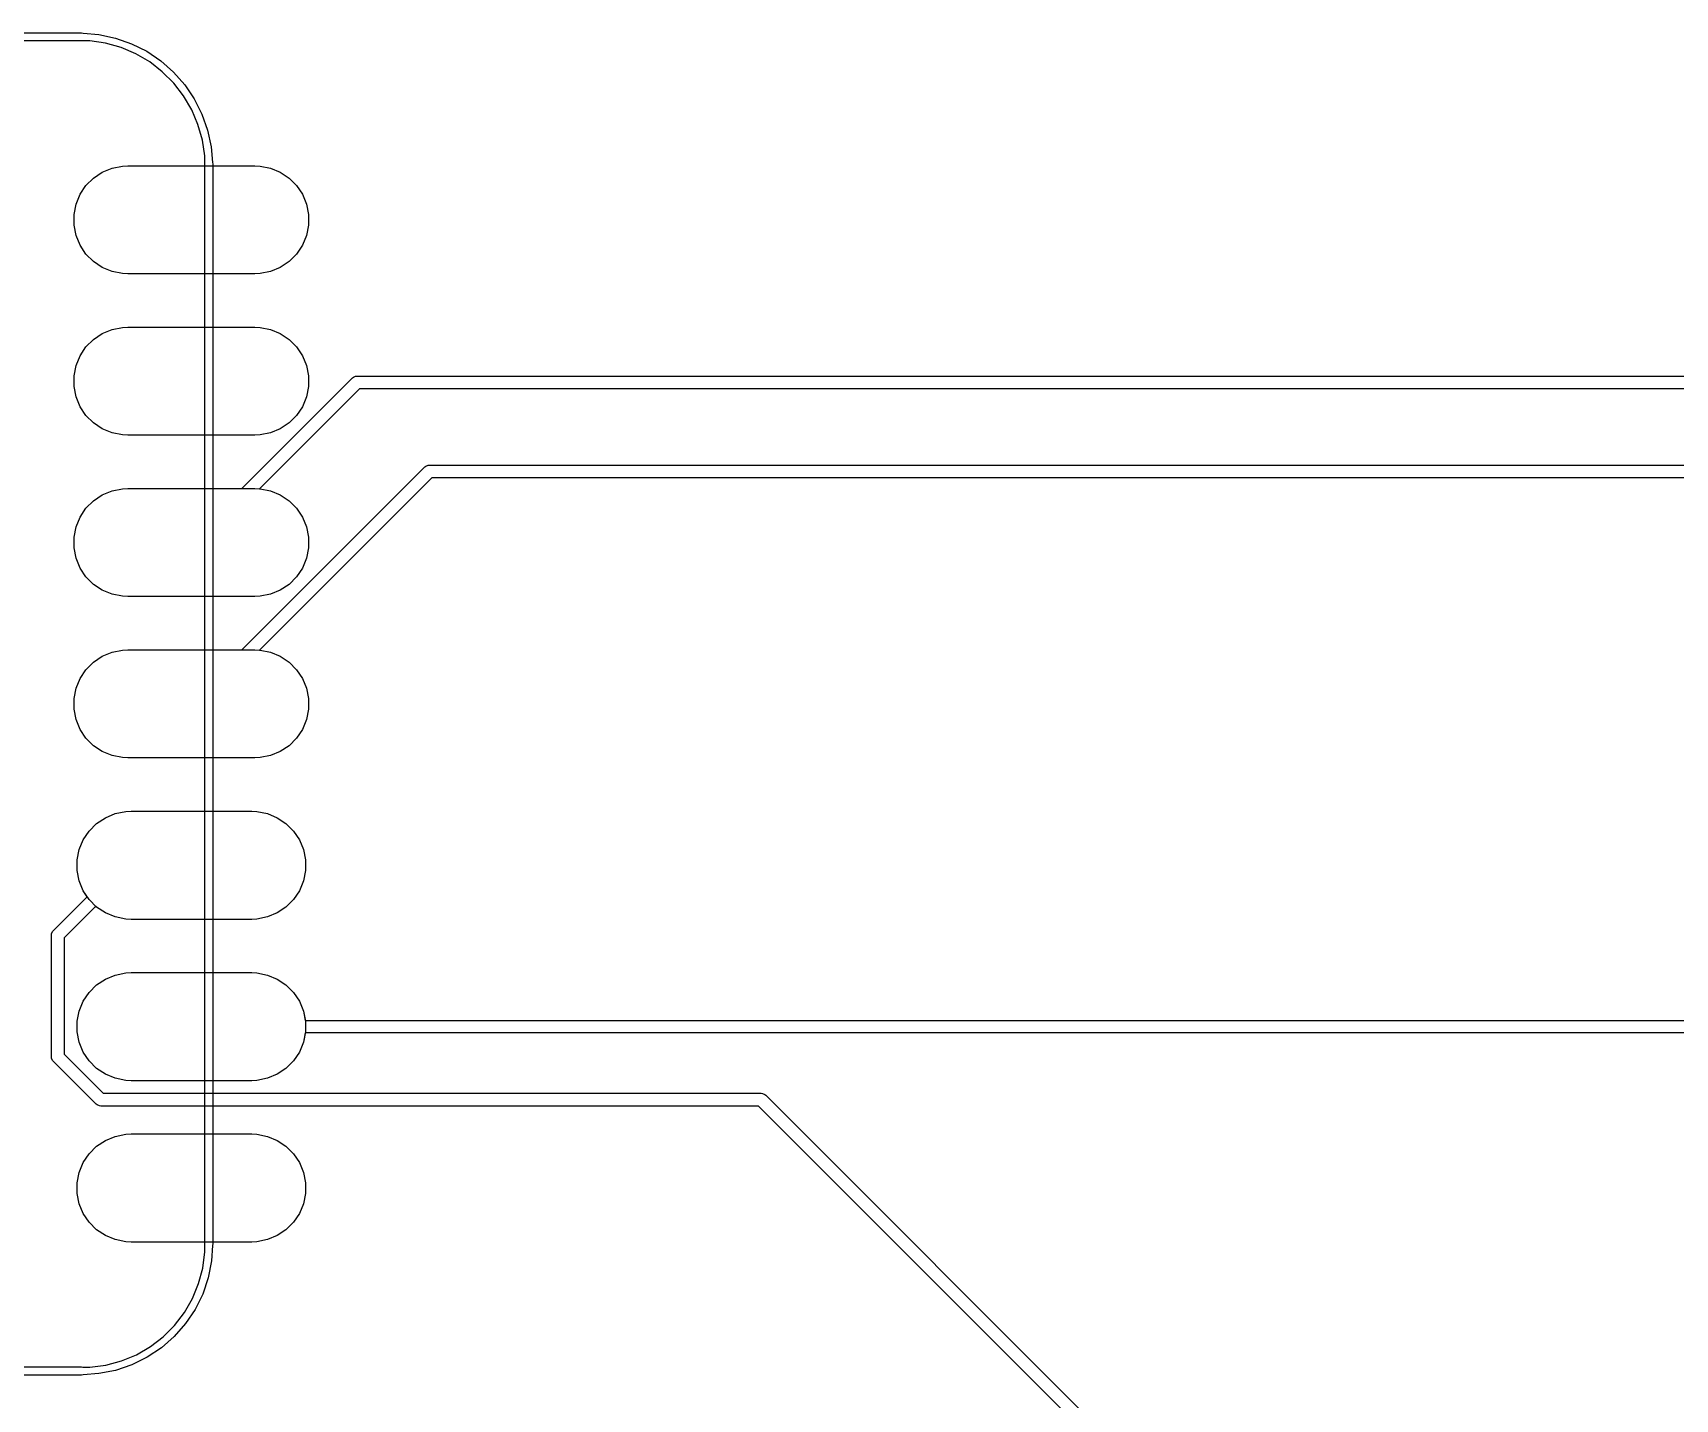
# Model space of a CAD drawing. Header units: inches. Extents: x 4.53 to 7.72, y -4.02 to -2.47.
# Drawn here: x 5.217 to 6.234, y -3.369 to -2.522 of the extents above; entities that cross this region are included whole.
import ezdxf

# ---------------------------------------------------------------- set-up
doc = ezdxf.new("R2010")
doc.units = ezdxf.units.IN
doc.header["$MEASUREMENT"] = 0
doc.layers.add('F.Silkscreen', color=41, linetype='CONTINUOUS', true_color=0xf2eda1)

msp = doc.modelspace()

# ---------------------------------------------------------------- linework, layer by layer
at = {"layer": 'F.Silkscreen', "linetype": 'CONTINUOUS'}
for p, q in [((5.1551, -2.5219), (5.247, -2.5219)), ((5.247, -2.5219), (5.2479, -2.5221)), ((5.2479, -2.5221), (5.2576, -2.5229)), ((5.2576, -2.5229), (5.2679, -2.5252)), ((5.247, -2.5269), (5.1551, -2.5269)), ((5.2478, -2.5268), (5.247, -2.5269)), ((5.252, -2.5269), (5.2478, -2.5268)), ((5.2618, -2.5284), (5.252, -2.5269)), ((5.2714, -2.5311), (5.2618, -2.5284)), ((5.2679, -2.5252), (5.2778, -2.5287)), ((5.2806, -2.535), (5.2714, -2.5311)), ((5.2778, -2.5287), (5.2873, -2.5334)), ((5.2873, -2.5334), (5.296, -2.5393)), ((5.2892, -2.54), (5.2806, -2.535)), ((5.297, -2.5461), (5.2892, -2.54)), ((5.296, -2.5393), (5.3039, -2.5463)), ((5.3041, -2.5532), (5.297, -2.5461)), ((5.3039, -2.5463), (5.3109, -2.5542)), ((5.3102, -2.561), (5.3041, -2.5532)), ((5.3109, -2.5542), (5.3168, -2.5629)), ((5.3152, -2.5696), (5.3102, -2.561)), ((5.3168, -2.5629), (5.3215, -2.5724)), ((5.3191, -2.5788), (5.3152, -2.5696)), ((5.3215, -2.5724), (5.325, -2.5823)), ((5.3218, -2.5884), (5.3191, -2.5788)), ((5.325, -2.5823), (5.3272, -2.5926)), ((5.3233, -2.5982), (5.3218, -2.5884)), ((5.3272, -2.5926), (5.3281, -2.6022)), ((5.2659, -2.6058), (5.2723, -2.6045)), ((5.2659, -2.6058), (5.2723, -2.6045)), ((5.2723, -2.6045), (5.2756, -2.6043)), ((5.2723, -2.6045), (5.2756, -2.6043)), ((5.2756, -2.6043), (5.3543, -2.6043)), ((5.2756, -2.6043), (5.3543, -2.6043)), ((5.3234, -2.6025), (5.3233, -2.5982)), ((5.3233, -2.6031), (5.3234, -2.6025)), ((5.3233, -3.2724), (5.3233, -2.6031)), ((5.3281, -2.6022), (5.3281, -2.6022)), ((5.3281, -2.6022), (5.3283, -2.6031)), ((5.3283, -2.6031), (5.3283, -3.2724)), ((5.3543, -2.6043), (5.3576, -2.6045)), ((5.3543, -2.6043), (5.3576, -2.6045)), ((5.3576, -2.6045), (5.364, -2.6058)), ((5.3576, -2.6045), (5.364, -2.6058)), ((5.2497, -2.6166), (5.2544, -2.6119)), ((5.2497, -2.6166), (5.2544, -2.6119)), ((5.2544, -2.6119), (5.2598, -2.6083)), ((5.2544, -2.6119), (5.2598, -2.6083)), ((5.2598, -2.6083), (5.2659, -2.6058)), ((5.2598, -2.6083), (5.2659, -2.6058)), ((5.364, -2.6058), (5.3701, -2.6083)), ((5.364, -2.6058), (5.3701, -2.6083)), ((5.3701, -2.6083), (5.3756, -2.6119)), ((5.3701, -2.6083), (5.3756, -2.6119)), ((5.3756, -2.6119), (5.3802, -2.6166)), ((5.3756, -2.6119), (5.3802, -2.6166)), ((5.2436, -2.6281), (5.2461, -2.622)), ((5.2436, -2.6281), (5.2461, -2.622)), ((5.2461, -2.622), (5.2497, -2.6166)), ((5.2461, -2.622), (5.2497, -2.6166)), ((5.3802, -2.6166), (5.3838, -2.622)), ((5.3802, -2.6166), (5.3838, -2.622)), ((5.3838, -2.622), (5.3864, -2.6281)), ((5.3838, -2.622), (5.3864, -2.6281)), ((5.2423, -2.6345), (5.2436, -2.6281)), ((5.2423, -2.6345), (5.2436, -2.6281)), ((5.2423, -2.6411), (5.2423, -2.6345)), ((5.2423, -2.6411), (5.2423, -2.6345)), ((5.3864, -2.6281), (5.3876, -2.6345)), ((5.3864, -2.6281), (5.3876, -2.6345)), ((5.3876, -2.6345), (5.3876, -2.6411)), ((5.3876, -2.6345), (5.3876, -2.6411)), ((5.2436, -2.6475), (5.2423, -2.6411)), ((5.2436, -2.6475), (5.2423, -2.6411)), ((5.3876, -2.6411), (5.3864, -2.6475)), ((5.3876, -2.6411), (5.3864, -2.6475)), ((5.2461, -2.6536), (5.2436, -2.6475)), ((5.2461, -2.6536), (5.2436, -2.6475)), ((5.2497, -2.659), (5.2461, -2.6536)), ((5.2497, -2.659), (5.2461, -2.6536)), ((5.3838, -2.6536), (5.3802, -2.659)), ((5.3838, -2.6536), (5.3802, -2.659)), ((5.3864, -2.6475), (5.3838, -2.6536)), ((5.3864, -2.6475), (5.3838, -2.6536)), ((5.2544, -2.6637), (5.2497, -2.659)), ((5.2544, -2.6637), (5.2497, -2.659)), ((5.2598, -2.6673), (5.2544, -2.6637)), ((5.2598, -2.6673), (5.2544, -2.6637)), ((5.3756, -2.6637), (5.3701, -2.6673)), ((5.3756, -2.6637), (5.3701, -2.6673)), ((5.3802, -2.659), (5.3756, -2.6637)), ((5.3802, -2.659), (5.3756, -2.6637)), ((5.2659, -2.6698), (5.2598, -2.6673)), ((5.2659, -2.6698), (5.2598, -2.6673)), ((5.2723, -2.6711), (5.2659, -2.6698)), ((5.2723, -2.6711), (5.2659, -2.6698)), ((5.2756, -2.6713), (5.2723, -2.6711)), ((5.2756, -2.6713), (5.2723, -2.6711)), ((5.3543, -2.6713), (5.2756, -2.6713)), ((5.3543, -2.6713), (5.2756, -2.6713)), ((5.3576, -2.6711), (5.3543, -2.6713)), ((5.3576, -2.6711), (5.3543, -2.6713)), ((5.364, -2.6698), (5.3576, -2.6711)), ((5.364, -2.6698), (5.3576, -2.6711)), ((5.3701, -2.6673), (5.364, -2.6698)), ((5.3701, -2.6673), (5.364, -2.6698)), ((5.2598, -2.7083), (5.2659, -2.7058)), ((5.2598, -2.7083), (5.2659, -2.7058)), ((5.2659, -2.7058), (5.2723, -2.7045)), ((5.2659, -2.7058), (5.2723, -2.7045)), ((5.2723, -2.7045), (5.2756, -2.7043)), ((5.2723, -2.7045), (5.2756, -2.7043)), ((5.2756, -2.7043), (5.3543, -2.7043)), ((5.2756, -2.7043), (5.3543, -2.7043)), ((5.3543, -2.7043), (5.3576, -2.7045)), ((5.3543, -2.7043), (5.3576, -2.7045)), ((5.3576, -2.7045), (5.364, -2.7058)), ((5.3576, -2.7045), (5.364, -2.7058)), ((5.364, -2.7058), (5.3701, -2.7083)), ((5.364, -2.7058), (5.3701, -2.7083)), ((5.2461, -2.722), (5.2497, -2.7166)), ((5.2461, -2.722), (5.2497, -2.7166)), ((5.2497, -2.7166), (5.2544, -2.7119)), ((5.2497, -2.7166), (5.2544, -2.7119)), ((5.2544, -2.7119), (5.2598, -2.7083)), ((5.2544, -2.7119), (5.2598, -2.7083)), ((5.3701, -2.7083), (5.3756, -2.7119)), ((5.3701, -2.7083), (5.3756, -2.7119)), ((5.3756, -2.7119), (5.3802, -2.7166)), ((5.3756, -2.7119), (5.3802, -2.7166)), ((5.3802, -2.7166), (5.3838, -2.722)), ((5.3802, -2.7166), (5.3838, -2.722)), ((5.2436, -2.7281), (5.2461, -2.722)), ((5.2436, -2.7281), (5.2461, -2.722)), ((5.3838, -2.722), (5.3864, -2.7281)), ((5.3838, -2.722), (5.3864, -2.7281)), ((5.2423, -2.7345), (5.2436, -2.7281)), ((5.2423, -2.7345), (5.2436, -2.7281)), ((5.2423, -2.7411), (5.2423, -2.7345)), ((5.2423, -2.7411), (5.2423, -2.7345)), ((5.3463, -2.8043), (5.4148, -2.7358)), ((5.3864, -2.7281), (5.3876, -2.7345)), ((5.3864, -2.7281), (5.3876, -2.7345)), ((5.3876, -2.7345), (5.3876, -2.7411)), ((5.3876, -2.7345), (5.3876, -2.7411)), ((5.4148, -2.7358), (5.4154, -2.7353)), ((5.4154, -2.7353), (5.4158, -2.7351)), ((5.4158, -2.7351), (5.4168, -2.7347)), ((5.4168, -2.7347), (5.4176, -2.7346)), ((5.4176, -2.7346), (6.8083, -2.7346)), ((5.2436, -2.7475), (5.2423, -2.7411)), ((5.2436, -2.7475), (5.2423, -2.7411)), ((5.2461, -2.7536), (5.2436, -2.7475)), ((5.2461, -2.7536), (5.2436, -2.7475)), ((5.4192, -2.7425), (5.3572, -2.8045)), ((5.3864, -2.7475), (5.3838, -2.7536)), ((5.3864, -2.7475), (5.3838, -2.7536)), ((5.3876, -2.7411), (5.3864, -2.7475)), ((5.3876, -2.7411), (5.3864, -2.7475)), ((6.8066, -2.7425), (5.4192, -2.7425)), ((5.2497, -2.759), (5.2461, -2.7536)), ((5.2497, -2.759), (5.2461, -2.7536)), ((5.3838, -2.7536), (5.3802, -2.759)), ((5.3838, -2.7536), (5.3802, -2.759)), ((5.2544, -2.7637), (5.2497, -2.759)), ((5.2544, -2.7637), (5.2497, -2.759)), ((5.2598, -2.7673), (5.2544, -2.7637)), ((5.2598, -2.7673), (5.2544, -2.7637)), ((5.2659, -2.7698), (5.2598, -2.7673)), ((5.2659, -2.7698), (5.2598, -2.7673)), ((5.3701, -2.7673), (5.364, -2.7698)), ((5.3701, -2.7673), (5.364, -2.7698)), ((5.3756, -2.7637), (5.3701, -2.7673)), ((5.3756, -2.7637), (5.3701, -2.7673)), ((5.3802, -2.759), (5.3756, -2.7637)), ((5.3802, -2.759), (5.3756, -2.7637)), ((5.2723, -2.7711), (5.2659, -2.7698)), ((5.2723, -2.7711), (5.2659, -2.7698)), ((5.2756, -2.7713), (5.2723, -2.7711)), ((5.2756, -2.7713), (5.2723, -2.7711)), ((5.3543, -2.7713), (5.2756, -2.7713)), ((5.3543, -2.7713), (5.2756, -2.7713)), ((5.3576, -2.7711), (5.3543, -2.7713)), ((5.3576, -2.7711), (5.3543, -2.7713)), ((5.364, -2.7698), (5.3576, -2.7711)), ((5.364, -2.7698), (5.3576, -2.7711)), ((5.3463, -2.9043), (5.4597, -2.7909)), ((5.4641, -2.7976), (5.3572, -2.9045)), ((5.4597, -2.7909), (5.4603, -2.7904)), ((5.4603, -2.7904), (5.4617, -2.7898)), ((5.4617, -2.7898), (5.4625, -2.7898)), ((5.4625, -2.7898), (6.7423, -2.7898)), ((6.7423, -2.7976), (5.4641, -2.7976)), ((5.2544, -2.8119), (5.2598, -2.8083)), ((5.2544, -2.8119), (5.2598, -2.8083)), ((5.2598, -2.8083), (5.2659, -2.8058)), ((5.2598, -2.8083), (5.2659, -2.8058)), ((5.2659, -2.8058), (5.2723, -2.8045)), ((5.2659, -2.8058), (5.2723, -2.8045)), ((5.2723, -2.8045), (5.2756, -2.8043)), ((5.2723, -2.8045), (5.2756, -2.8043)), ((5.2756, -2.8043), (5.3463, -2.8043)), ((5.2756, -2.8043), (5.3543, -2.8043)), ((5.3543, -2.8043), (5.3576, -2.8045)), ((5.3572, -2.8045), (5.3576, -2.8045)), ((5.3576, -2.8045), (5.364, -2.8058)), ((5.3576, -2.8045), (5.364, -2.8058)), ((5.364, -2.8058), (5.3701, -2.8083)), ((5.364, -2.8058), (5.3701, -2.8083)), ((5.3701, -2.8083), (5.3756, -2.8119)), ((5.3701, -2.8083), (5.3756, -2.8119)), ((5.2461, -2.822), (5.2497, -2.8166)), ((5.2461, -2.822), (5.2497, -2.8166)), ((5.2497, -2.8166), (5.2544, -2.8119)), ((5.2497, -2.8166), (5.2544, -2.8119)), ((5.3756, -2.8119), (5.3802, -2.8166)), ((5.3756, -2.8119), (5.3802, -2.8166)), ((5.3802, -2.8166), (5.3838, -2.822)), ((5.3802, -2.8166), (5.3838, -2.822)), ((5.2423, -2.8345), (5.2436, -2.8281)), ((5.2423, -2.8345), (5.2436, -2.8281)), ((5.2436, -2.8281), (5.2461, -2.822)), ((5.2436, -2.8281), (5.2461, -2.822)), ((5.3838, -2.822), (5.3864, -2.8281)), ((5.3838, -2.822), (5.3864, -2.8281)), ((5.3864, -2.8281), (5.3876, -2.8345)), ((5.3864, -2.8281), (5.3876, -2.8345)), ((5.2423, -2.8411), (5.2423, -2.8345)), ((5.2423, -2.8411), (5.2423, -2.8345)), ((5.3876, -2.8345), (5.3876, -2.8411)), ((5.3876, -2.8345), (5.3876, -2.8411)), ((5.2436, -2.8475), (5.2423, -2.8411)), ((5.2436, -2.8475), (5.2423, -2.8411)), ((5.2461, -2.8536), (5.2436, -2.8475)), ((5.2461, -2.8536), (5.2436, -2.8475)), ((5.3864, -2.8475), (5.3838, -2.8536)), ((5.3864, -2.8475), (5.3838, -2.8536)), ((5.3876, -2.8411), (5.3864, -2.8475)), ((5.3876, -2.8411), (5.3864, -2.8475)), ((5.2497, -2.859), (5.2461, -2.8536)), ((5.2497, -2.859), (5.2461, -2.8536)), ((5.2544, -2.8637), (5.2497, -2.859)), ((5.2544, -2.8637), (5.2497, -2.859)), ((5.3802, -2.859), (5.3756, -2.8637)), ((5.3802, -2.859), (5.3756, -2.8637)), ((5.3838, -2.8536), (5.3802, -2.859)), ((5.3838, -2.8536), (5.3802, -2.859)), ((5.2598, -2.8673), (5.2544, -2.8637)), ((5.2598, -2.8673), (5.2544, -2.8637)), ((5.2659, -2.8698), (5.2598, -2.8673)), ((5.2659, -2.8698), (5.2598, -2.8673)), ((5.3701, -2.8673), (5.364, -2.8698)), ((5.3701, -2.8673), (5.364, -2.8698)), ((5.3756, -2.8637), (5.3701, -2.8673)), ((5.3756, -2.8637), (5.3701, -2.8673)), ((5.2723, -2.8711), (5.2659, -2.8698)), ((5.2723, -2.8711), (5.2659, -2.8698)), ((5.2756, -2.8713), (5.2723, -2.8711)), ((5.2756, -2.8713), (5.2723, -2.8711)), ((5.3543, -2.8713), (5.2756, -2.8713)), ((5.3543, -2.8713), (5.2756, -2.8713)), ((5.3576, -2.8711), (5.3543, -2.8713)), ((5.3576, -2.8711), (5.3543, -2.8713)), ((5.364, -2.8698), (5.3576, -2.8711)), ((5.364, -2.8698), (5.3576, -2.8711)), ((5.2544, -2.9119), (5.2598, -2.9083)), ((5.2544, -2.9119), (5.2598, -2.9083)), ((5.2598, -2.9083), (5.2659, -2.9058)), ((5.2598, -2.9083), (5.2659, -2.9058)), ((5.2659, -2.9058), (5.2723, -2.9045)), ((5.2659, -2.9058), (5.2723, -2.9045)), ((5.2723, -2.9045), (5.2756, -2.9043)), ((5.2723, -2.9045), (5.2756, -2.9043)), ((5.2756, -2.9043), (5.3463, -2.9043)), ((5.2756, -2.9043), (5.3543, -2.9043)), ((5.3543, -2.9043), (5.3576, -2.9045)), ((5.3572, -2.9045), (5.3576, -2.9045)), ((5.3576, -2.9045), (5.364, -2.9058)), ((5.3576, -2.9045), (5.364, -2.9058)), ((5.364, -2.9058), (5.3701, -2.9083)), ((5.364, -2.9058), (5.3701, -2.9083)), ((5.3701, -2.9083), (5.3756, -2.9119)), ((5.3701, -2.9083), (5.3756, -2.9119)), ((5.2461, -2.922), (5.2497, -2.9166)), ((5.2461, -2.922), (5.2497, -2.9166)), ((5.2497, -2.9166), (5.2544, -2.9119)), ((5.2497, -2.9166), (5.2544, -2.9119)), ((5.3756, -2.9119), (5.3802, -2.9166)), ((5.3756, -2.9119), (5.3802, -2.9166)), ((5.3802, -2.9166), (5.3838, -2.922)), ((5.3802, -2.9166), (5.3838, -2.922)), ((5.2423, -2.9345), (5.2436, -2.9281)), ((5.2423, -2.9345), (5.2436, -2.9281)), ((5.2436, -2.9281), (5.2461, -2.922)), ((5.2436, -2.9281), (5.2461, -2.922)), ((5.3838, -2.922), (5.3864, -2.9281)), ((5.3838, -2.922), (5.3864, -2.9281)), ((5.3864, -2.9281), (5.3876, -2.9345)), ((5.3864, -2.9281), (5.3876, -2.9345)), ((5.2423, -2.9411), (5.2423, -2.9345)), ((5.2423, -2.9411), (5.2423, -2.9345)), ((5.3876, -2.9345), (5.3876, -2.9411)), ((5.3876, -2.9345), (5.3876, -2.9411)), ((5.2436, -2.9475), (5.2423, -2.9411)), ((5.2436, -2.9475), (5.2423, -2.9411)), ((5.2461, -2.9536), (5.2436, -2.9475)), ((5.2461, -2.9536), (5.2436, -2.9475)), ((5.3864, -2.9475), (5.3838, -2.9536)), ((5.3864, -2.9475), (5.3838, -2.9536)), ((5.3876, -2.9411), (5.3864, -2.9475)), ((5.3876, -2.9411), (5.3864, -2.9475)), ((5.2497, -2.959), (5.2461, -2.9536)), ((5.2497, -2.959), (5.2461, -2.9536)), ((5.2544, -2.9637), (5.2497, -2.959)), ((5.2544, -2.9637), (5.2497, -2.959)), ((5.3802, -2.959), (5.3756, -2.9637)), ((5.3802, -2.959), (5.3756, -2.9637)), ((5.3838, -2.9536), (5.3802, -2.959)), ((5.3838, -2.9536), (5.3802, -2.959)), ((5.2598, -2.9673), (5.2544, -2.9637)), ((5.2598, -2.9673), (5.2544, -2.9637)), ((5.2659, -2.9698), (5.2598, -2.9673)), ((5.2659, -2.9698), (5.2598, -2.9673)), ((5.2723, -2.9711), (5.2659, -2.9698)), ((5.2723, -2.9711), (5.2659, -2.9698)), ((5.2756, -2.9713), (5.2723, -2.9711)), ((5.2756, -2.9713), (5.2723, -2.9711)), ((5.3543, -2.9713), (5.2756, -2.9713)), ((5.3543, -2.9713), (5.2756, -2.9713)), ((5.3576, -2.9711), (5.3543, -2.9713)), ((5.3576, -2.9711), (5.3543, -2.9713)), ((5.364, -2.9698), (5.3576, -2.9711)), ((5.364, -2.9698), (5.3576, -2.9711)), ((5.3701, -2.9673), (5.364, -2.9698)), ((5.3701, -2.9673), (5.364, -2.9698)), ((5.3756, -2.9637), (5.3701, -2.9673)), ((5.3756, -2.9637), (5.3701, -2.9673)), ((5.2517, -3.0166), (5.2563, -3.0119)), ((5.2517, -3.0166), (5.2563, -3.0119)), ((5.2563, -3.0119), (5.2618, -3.0083)), ((5.2563, -3.0119), (5.2618, -3.0083)), ((5.2618, -3.0083), (5.2678, -3.0058)), ((5.2618, -3.0083), (5.2678, -3.0058)), ((5.2678, -3.0058), (5.2743, -3.0045)), ((5.2678, -3.0058), (5.2743, -3.0045)), ((5.2743, -3.0045), (5.2776, -3.0043)), ((5.2743, -3.0045), (5.2776, -3.0043)), ((5.2776, -3.0043), (5.3524, -3.0043)), ((5.2776, -3.0043), (5.3524, -3.0043)), ((5.3524, -3.0043), (5.3556, -3.0045)), ((5.3524, -3.0043), (5.3556, -3.0045)), ((5.3556, -3.0045), (5.3621, -3.0058)), ((5.3556, -3.0045), (5.3621, -3.0058)), ((5.3621, -3.0058), (5.3681, -3.0083)), ((5.3621, -3.0058), (5.3681, -3.0083)), ((5.3681, -3.0083), (5.3736, -3.0119)), ((5.3681, -3.0083), (5.3736, -3.0119)), ((5.3736, -3.0119), (5.3782, -3.0166)), ((5.3736, -3.0119), (5.3782, -3.0166)), ((5.2455, -3.0281), (5.248, -3.022)), ((5.2455, -3.0281), (5.248, -3.022)), ((5.248, -3.022), (5.2517, -3.0166)), ((5.248, -3.022), (5.2517, -3.0166)), ((5.3782, -3.0166), (5.3819, -3.022)), ((5.3782, -3.0166), (5.3819, -3.022)), ((5.3819, -3.022), (5.3844, -3.0281)), ((5.3819, -3.022), (5.3844, -3.0281)), ((5.2443, -3.0345), (5.2455, -3.0281)), ((5.2443, -3.0345), (5.2455, -3.0281)), ((5.3844, -3.0281), (5.3857, -3.0345)), ((5.3844, -3.0281), (5.3857, -3.0345)), ((5.2443, -3.0411), (5.2443, -3.0345)), ((5.2443, -3.0411), (5.2443, -3.0345)), ((5.2455, -3.0475), (5.2443, -3.0411)), ((5.2455, -3.0475), (5.2443, -3.0411)), ((5.3857, -3.0411), (5.3844, -3.0475)), ((5.3857, -3.0411), (5.3844, -3.0475)), ((5.3857, -3.0345), (5.3857, -3.0411)), ((5.3857, -3.0345), (5.3857, -3.0411)), ((5.248, -3.0536), (5.2455, -3.0475)), ((5.248, -3.0536), (5.2455, -3.0475)), ((5.3844, -3.0475), (5.3819, -3.0536)), ((5.3844, -3.0475), (5.3819, -3.0536)), ((5.2295, -3.0783), (5.2505, -3.0573)), ((5.2505, -3.0573), (5.248, -3.0536)), ((5.2517, -3.059), (5.248, -3.0536)), ((5.2563, -3.0637), (5.2517, -3.059)), ((5.3782, -3.059), (5.3736, -3.0637)), ((5.3782, -3.059), (5.3736, -3.0637)), ((5.3819, -3.0536), (5.3782, -3.059)), ((5.3819, -3.0536), (5.3782, -3.059)), ((5.2558, -3.0631), (5.2362, -3.0827)), ((5.2563, -3.0637), (5.2558, -3.0631)), ((5.2618, -3.0673), (5.2563, -3.0637)), ((5.2618, -3.0673), (5.2563, -3.0637)), ((5.2678, -3.0698), (5.2618, -3.0673)), ((5.2678, -3.0698), (5.2618, -3.0673)), ((5.2743, -3.0711), (5.2678, -3.0698)), ((5.2743, -3.0711), (5.2678, -3.0698)), ((5.2776, -3.0713), (5.2743, -3.0711)), ((5.2776, -3.0713), (5.2743, -3.0711)), ((5.3524, -3.0713), (5.2776, -3.0713)), ((5.3524, -3.0713), (5.2776, -3.0713)), ((5.3556, -3.0711), (5.3524, -3.0713)), ((5.3556, -3.0711), (5.3524, -3.0713)), ((5.3621, -3.0698), (5.3556, -3.0711)), ((5.3621, -3.0698), (5.3556, -3.0711)), ((5.3681, -3.0673), (5.3621, -3.0698)), ((5.3681, -3.0673), (5.3621, -3.0698)), ((5.3736, -3.0637), (5.3681, -3.0673)), ((5.3736, -3.0637), (5.3681, -3.0673)), ((5.2283, -3.0811), (5.2284, -3.0803)), ((5.2283, -3.1565), (5.2283, -3.0811)), ((5.2284, -3.0803), (5.229, -3.0789)), ((5.229, -3.0789), (5.2295, -3.0783)), ((5.2362, -3.0827), (5.2362, -3.1549)), ((5.2517, -3.1166), (5.2563, -3.1119)), ((5.2517, -3.1166), (5.2563, -3.1119)), ((5.2563, -3.1119), (5.2618, -3.1083)), ((5.2563, -3.1119), (5.2618, -3.1083)), ((5.2618, -3.1083), (5.2678, -3.1058)), ((5.2618, -3.1083), (5.2678, -3.1058)), ((5.2678, -3.1058), (5.2743, -3.1045)), ((5.2678, -3.1058), (5.2743, -3.1045)), ((5.2743, -3.1045), (5.2776, -3.1043)), ((5.2743, -3.1045), (5.2776, -3.1043)), ((5.2776, -3.1043), (5.3524, -3.1043)), ((5.2776, -3.1043), (5.3524, -3.1043)), ((5.3524, -3.1043), (5.3556, -3.1045)), ((5.3524, -3.1043), (5.3556, -3.1045)), ((5.3556, -3.1045), (5.3621, -3.1058)), ((5.3556, -3.1045), (5.3621, -3.1058)), ((5.3621, -3.1058), (5.3681, -3.1083)), ((5.3621, -3.1058), (5.3681, -3.1083)), ((5.3681, -3.1083), (5.3736, -3.1119)), ((5.3681, -3.1083), (5.3736, -3.1119)), ((5.3736, -3.1119), (5.3782, -3.1166)), ((5.3736, -3.1119), (5.3782, -3.1166)), ((5.2455, -3.1281), (5.248, -3.122)), ((5.2455, -3.1281), (5.248, -3.122)), ((5.248, -3.122), (5.2517, -3.1166)), ((5.248, -3.122), (5.2517, -3.1166)), ((5.3782, -3.1166), (5.3819, -3.122)), ((5.3782, -3.1166), (5.3819, -3.122)), ((5.3819, -3.122), (5.3844, -3.1281)), ((5.3819, -3.122), (5.3844, -3.1281)), ((5.2443, -3.1345), (5.2455, -3.1281)), ((5.2443, -3.1345), (5.2455, -3.1281)), ((5.3844, -3.1281), (5.3855, -3.1339)), ((5.3844, -3.1281), (5.3857, -3.1345)), ((5.3855, -3.1339), (6.3815, -3.1339)), ((5.2443, -3.1411), (5.2443, -3.1345)), ((5.2443, -3.1411), (5.2443, -3.1345)), ((5.2455, -3.1475), (5.2443, -3.1411)), ((5.2455, -3.1475), (5.2443, -3.1411)), ((5.3857, -3.1411), (5.3844, -3.1475)), ((5.3855, -3.1417), (5.3844, -3.1475)), ((6.3799, -3.1417), (5.3855, -3.1417)), ((5.3857, -3.1345), (5.3857, -3.1411)), ((5.248, -3.1536), (5.2455, -3.1475)), ((5.248, -3.1536), (5.2455, -3.1475)), ((5.2517, -3.159), (5.248, -3.1536)), ((5.2517, -3.159), (5.248, -3.1536)), ((5.3819, -3.1536), (5.3782, -3.159)), ((5.3819, -3.1536), (5.3782, -3.159)), ((5.3844, -3.1475), (5.3819, -3.1536)), ((5.3844, -3.1475), (5.3819, -3.1536)), ((5.2284, -3.1573), (5.2283, -3.1565)), ((5.229, -3.1587), (5.2284, -3.1573)), ((5.2295, -3.1593), (5.229, -3.1587)), ((5.256, -3.1859), (5.2295, -3.1593)), ((5.2362, -3.1549), (5.2604, -3.1791)), ((5.2563, -3.1637), (5.2517, -3.159)), ((5.2563, -3.1637), (5.2517, -3.159)), ((5.2618, -3.1673), (5.2563, -3.1637)), ((5.2618, -3.1673), (5.2563, -3.1637)), ((5.3736, -3.1637), (5.3681, -3.1673)), ((5.3736, -3.1637), (5.3681, -3.1673)), ((5.3782, -3.159), (5.3736, -3.1637)), ((5.3782, -3.159), (5.3736, -3.1637)), ((5.2678, -3.1698), (5.2618, -3.1673)), ((5.2678, -3.1698), (5.2618, -3.1673)), ((5.2743, -3.1711), (5.2678, -3.1698)), ((5.2743, -3.1711), (5.2678, -3.1698)), ((5.2776, -3.1713), (5.2743, -3.1711)), ((5.2776, -3.1713), (5.2743, -3.1711)), ((5.3524, -3.1713), (5.2776, -3.1713)), ((5.3524, -3.1713), (5.2776, -3.1713)), ((5.3556, -3.1711), (5.3524, -3.1713)), ((5.3556, -3.1711), (5.3524, -3.1713)), ((5.3621, -3.1698), (5.3556, -3.1711)), ((5.3621, -3.1698), (5.3556, -3.1711)), ((5.3681, -3.1673), (5.3621, -3.1698)), ((5.3681, -3.1673), (5.3621, -3.1698)), ((5.2604, -3.1791), (5.6681, -3.1791)), ((5.6681, -3.1791), (5.6689, -3.1792)), ((5.6689, -3.1792), (5.6703, -3.1798)), ((5.6703, -3.1798), (5.6709, -3.1803)), ((5.6709, -3.1803), (5.9975, -3.5069)), ((5.2566, -3.1863), (5.256, -3.1859)), ((5.258, -3.1869), (5.2566, -3.1863)), ((5.2588, -3.187), (5.258, -3.1869)), ((5.6665, -3.187), (5.2588, -3.187)), ((5.9919, -3.5125), (5.6665, -3.187)), ((5.2678, -3.2058), (5.2743, -3.2045)), ((5.2678, -3.2058), (5.2743, -3.2045)), ((5.2743, -3.2045), (5.2776, -3.2043)), ((5.2743, -3.2045), (5.2776, -3.2043)), ((5.2776, -3.2043), (5.3524, -3.2043)), ((5.2776, -3.2043), (5.3524, -3.2043)), ((5.3524, -3.2043), (5.3556, -3.2045)), ((5.3524, -3.2043), (5.3556, -3.2045)), ((5.3556, -3.2045), (5.3621, -3.2058)), ((5.3556, -3.2045), (5.3621, -3.2058)), ((5.2517, -3.2166), (5.2563, -3.2119)), ((5.2517, -3.2166), (5.2563, -3.2119)), ((5.2563, -3.2119), (5.2618, -3.2083)), ((5.2563, -3.2119), (5.2618, -3.2083)), ((5.2618, -3.2083), (5.2678, -3.2058)), ((5.2618, -3.2083), (5.2678, -3.2058)), ((5.3621, -3.2058), (5.3681, -3.2083)), ((5.3621, -3.2058), (5.3681, -3.2083)), ((5.3681, -3.2083), (5.3736, -3.2119)), ((5.3681, -3.2083), (5.3736, -3.2119)), ((5.3736, -3.2119), (5.3782, -3.2166)), ((5.3736, -3.2119), (5.3782, -3.2166)), ((5.2455, -3.2281), (5.248, -3.222)), ((5.2455, -3.2281), (5.248, -3.222)), ((5.248, -3.222), (5.2517, -3.2166)), ((5.248, -3.222), (5.2517, -3.2166)), ((5.3782, -3.2166), (5.3819, -3.222)), ((5.3782, -3.2166), (5.3819, -3.222)), ((5.3819, -3.222), (5.3844, -3.2281)), ((5.3819, -3.222), (5.3844, -3.2281)), ((5.2443, -3.2345), (5.2455, -3.2281)), ((5.2443, -3.2345), (5.2455, -3.2281)), ((5.2443, -3.2411), (5.2443, -3.2345)), ((5.2443, -3.2411), (5.2443, -3.2345)), ((5.3844, -3.2281), (5.3857, -3.2345)), ((5.3844, -3.2281), (5.3857, -3.2345)), ((5.3857, -3.2345), (5.3857, -3.2411)), ((5.3857, -3.2345), (5.3857, -3.2411)), ((5.2455, -3.2475), (5.2443, -3.2411)), ((5.2455, -3.2475), (5.2443, -3.2411)), ((5.3857, -3.2411), (5.3844, -3.2475)), ((5.3857, -3.2411), (5.3844, -3.2475)), ((5.248, -3.2536), (5.2455, -3.2475)), ((5.248, -3.2536), (5.2455, -3.2475)), ((5.2517, -3.259), (5.248, -3.2536)), ((5.2517, -3.259), (5.248, -3.2536)), ((5.3819, -3.2536), (5.3782, -3.259)), ((5.3819, -3.2536), (5.3782, -3.259)), ((5.3844, -3.2475), (5.3819, -3.2536)), ((5.3844, -3.2475), (5.3819, -3.2536)), ((5.2563, -3.2637), (5.2517, -3.259)), ((5.2563, -3.2637), (5.2517, -3.259)), ((5.2618, -3.2673), (5.2563, -3.2637)), ((5.2618, -3.2673), (5.2563, -3.2637)), ((5.3736, -3.2637), (5.3681, -3.2673)), ((5.3736, -3.2637), (5.3681, -3.2673)), ((5.3782, -3.259), (5.3736, -3.2637)), ((5.3782, -3.259), (5.3736, -3.2637)), ((5.2678, -3.2698), (5.2618, -3.2673)), ((5.2678, -3.2698), (5.2618, -3.2673)), ((5.2743, -3.2711), (5.2678, -3.2698)), ((5.2743, -3.2711), (5.2678, -3.2698)), ((5.2776, -3.2713), (5.2743, -3.2711)), ((5.2776, -3.2713), (5.2743, -3.2711)), ((5.3524, -3.2713), (5.2776, -3.2713)), ((5.3524, -3.2713), (5.2776, -3.2713)), ((5.3234, -3.2731), (5.3233, -3.2724)), ((5.3234, -3.2774), (5.3234, -3.2731)), ((5.3281, -3.2734), (5.3275, -3.283)), ((5.3283, -3.2724), (5.3281, -3.2734)), ((5.3281, -3.2734), (5.3281, -3.2734)), ((5.3556, -3.2711), (5.3524, -3.2713)), ((5.3556, -3.2711), (5.3524, -3.2713)), ((5.3621, -3.2698), (5.3556, -3.2711)), ((5.3621, -3.2698), (5.3556, -3.2711)), ((5.3681, -3.2673), (5.3621, -3.2698)), ((5.3681, -3.2673), (5.3621, -3.2698)), ((5.3221, -3.2874), (5.3234, -3.2774)), ((5.3275, -3.283), (5.3254, -3.2934)), ((5.3157, -3.3063), (5.3195, -3.297)), ((5.3195, -3.297), (5.3221, -3.2874)), ((5.3254, -3.2934), (5.322, -3.3035)), ((5.3107, -3.315), (5.3157, -3.3063)), ((5.322, -3.3035), (5.3173, -3.313)), ((5.3046, -3.3229), (5.3107, -3.315)), ((5.3173, -3.313), (5.3114, -3.3218)), ((5.2975, -3.33), (5.3046, -3.3229)), ((5.3114, -3.3218), (5.3044, -3.3298)), ((5.2809, -3.3411), (5.2896, -3.3361)), ((5.2964, -3.3368), (5.2876, -3.3427)), ((5.2896, -3.3361), (5.2975, -3.33)), ((5.3044, -3.3298), (5.2964, -3.3368)), ((5.2521, -3.3488), (5.262, -3.3475)), ((5.262, -3.3475), (5.2717, -3.3449)), ((5.2781, -3.3474), (5.268, -3.3508)), ((5.2717, -3.3449), (5.2809, -3.3411)), ((5.2876, -3.3427), (5.2781, -3.3474)), ((4.7037, -3.3487), (5.247, -3.3487)), ((5.247, -3.3537), (4.7037, -3.3537)), ((5.247, -3.3487), (5.2477, -3.3488)), ((5.248, -3.3535), (5.247, -3.3537)), ((5.2477, -3.3488), (5.2521, -3.3488)), ((5.2576, -3.3528), (5.248, -3.3535)), ((5.248, -3.3535), (5.248, -3.3535)), ((5.268, -3.3508), (5.2576, -3.3528))]:
    msp.add_line(p, q, dxfattribs=at)

doc.saveas('drawing.dxf')
